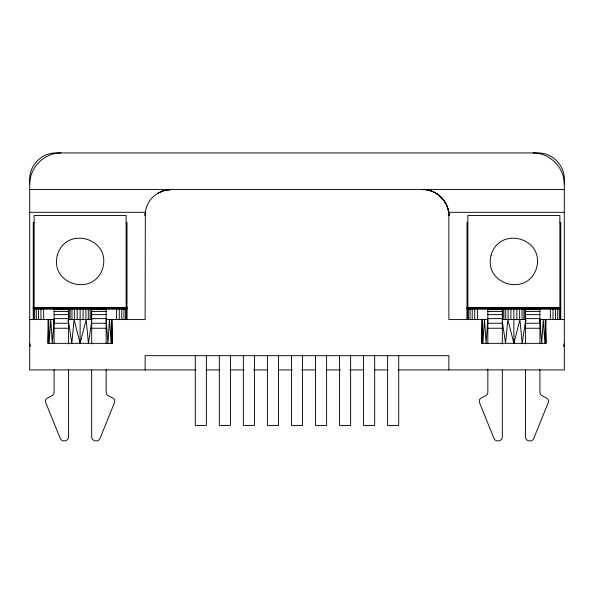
<?xml version="1.0" encoding="UTF-8"?>
<svg xmlns="http://www.w3.org/2000/svg" width="594" height="594" viewBox="0 0 594 594"><rect width="100%" height="100%" fill="white"/><g stroke="black" fill="none" stroke-linecap="round" stroke-linejoin="round"><path stroke-width="0.89" d="M112.236 319.572L112.236 343.347L48.01 343.347L48.708 319.572L49.109 343.347L50.765 319.572L52.317 343.347L54.084 319.572L29.7 319.572M545.99 319.572L545.99 343.347L481.764 343.347L482.462 319.572L482.863 343.347L484.518 319.572L486.07 343.347L487.845 319.572L448.878 319.572L448.878 215.6C449.153 201.693 436.776 189.323 422.839 189.568C436.768 189.523 448.93 201.685 448.878 215.6C448.812 204.091 440.681 193.496 429.581 190.451M29.7 212.303L145.337 212.303L145.122 319.572L106.155 319.572L107.93 343.347L109.482 319.572L111.137 343.347L111.538 319.572L112.236 343.347M145.218 213.402L145.122 215.6A26.032 26.032 0 0 1 163.744 190.644L171.161 189.568L163.744 190.644L158.145 193.05L164.419 190.451M563.988 346.324L564.3 343.867L563.966 346.399M29.7 184.185C29.596 167.463 44.223 152.836 60.944 152.94M539.656 321.399L539.916 319.572L564.3 319.572M91.706 321.399L88.432 343.347L86.16 319.572L80.123 343.347L74.087 319.572L71.815 343.347L68.265 319.572L91.981 319.572M502.019 319.572L525.735 319.572L522.185 343.347L519.913 319.572L513.877 343.347L507.84 319.572L505.568 343.347L502.294 321.399M67.954 321.332L68.265 319.572M29.7 189.568L564.3 189.568M448.663 212.303L564.3 212.303M34.125 222.371L33.257 222.371L33.257 319.572M126.121 222.371L126.99 222.371L126.99 319.572M467.879 222.371L467.01 222.371L467.01 319.572M559.875 222.371L560.743 222.371L560.743 319.572M33.257 307.417L126.99 307.417M467.01 307.417L560.743 307.417M33.257 307.826L126.99 307.826M467.01 307.826L560.743 307.826M33.257 308.197L126.99 308.197M467.01 308.197L560.743 308.197M33.257 308.524L126.99 308.524M467.01 308.524L560.743 308.524M33.257 308.769L126.99 308.769M467.01 308.769L560.743 308.769M33.257 308.932L126.99 308.984M467.01 308.932L560.743 308.984M54.084 309.637L68.577 309.637M91.662 309.637L106.155 309.637M487.845 309.637L502.338 309.637M525.423 309.637L539.916 309.637M54.084 311.56L68.577 311.56M91.662 311.56L106.155 311.56M487.845 311.56L502.338 311.56M525.423 311.56L539.916 311.56M54.084 314.627L68.577 314.627M91.662 314.627L106.155 314.627M487.845 314.627L502.338 314.627M525.423 314.627L539.916 314.627M54.084 318.614L68.577 318.614M91.662 318.614L106.155 318.614M487.845 318.614L502.338 318.614M525.423 318.614L539.916 318.614M54.084 323.262L68.577 323.262M91.662 323.262L106.155 323.262M487.845 323.262L502.338 323.262M525.423 323.262L539.916 323.262M54.084 328.244L68.577 328.244M91.662 328.244L106.155 328.244M487.845 328.244L502.338 328.244M525.423 328.244L539.916 328.244M196.057 369.906L29.7 369.906L29.7 178.98C29.611 165.043 41.803 152.851 55.732 152.94L538.268 152.94C552.197 152.851 564.389 165.043 564.3 178.98L564.3 369.906L397.943 369.906M206.059 369.906L219.208 369.906M230.19 369.906L244.216 369.906M253.475 369.906L267.367 369.906M278.438 369.906L292.367 369.906M301.633 369.906L315.562 369.906M326.633 369.906L340.525 369.906M349.784 369.906L363.81 369.906M374.792 369.906L387.941 369.906M533.056 152.94C549.777 152.836 564.404 167.463 564.3 184.185M525.735 319.572L526.046 321.332M54.084 319.572L54.344 321.399M30.034 346.399L29.7 343.867L30.012 346.324M539.916 319.572L541.683 343.347L543.235 319.572L544.891 343.347L545.292 319.572L545.99 343.347M448.782 213.402L448.878 215.6M560.387 308.984L560.387 319.572M559.875 307.417L559.875 215.429L467.879 215.429L467.879 307.417M559.348 308.984L559.348 319.572M557.692 308.984L557.692 319.572M555.531 308.984L555.531 319.572M553.021 308.984L553.021 319.572M550.326 308.984L550.326 319.572M539.916 308.984L539.916 343.844M539.916 369.535L539.916 392.471C540.139 397.75 550.185 396.421 548.336 402.45L533.783 438.357C532.261 442.686 525.207 441.312 525.423 436.731L525.423 369.973M525.423 308.984L525.423 344.008M525.029 308.984L525.029 319.572M523.871 308.984L523.871 319.572M522.037 308.984L522.037 319.572M519.646 308.984L519.646 319.572M516.862 308.984L516.862 319.572M513.877 308.984L513.877 343.347M510.892 308.984L510.892 319.572M508.108 308.984L508.108 319.572M505.717 308.984L505.717 319.572M503.883 308.984L503.883 319.572M502.732 308.984L502.732 319.572M502.338 308.984L502.338 344.008M502.338 369.973L502.338 436.731C502.546 441.312 495.5 442.686 493.97 438.357L479.417 402.45C477.569 396.421 487.615 397.75 487.845 392.471L487.845 369.535M487.845 308.984L487.845 343.844M481.764 319.572L481.764 343.347M477.428 308.984L477.428 319.572M474.732 308.984L474.732 319.572M472.223 308.984L472.223 319.572M470.062 308.984L470.062 319.572M468.406 308.984L468.406 319.572M467.367 308.984L467.367 319.572M448.878 369.906L448.878 355.672L145.122 355.672L145.122 369.906M398.715 355.672L398.715 425.445L387.607 425.445L387.607 355.672M374.673 355.672L374.673 425.445L363.565 425.445L363.565 355.672M350.631 355.672L350.631 425.445L339.523 425.445L339.523 355.672M326.596 355.672L326.596 425.445L315.488 425.445L315.488 355.672M302.554 355.672L302.554 425.445L291.446 425.445L291.446 355.672M278.512 355.672L278.512 425.445L267.404 425.445L267.404 355.672M254.477 355.672L254.477 425.445L243.369 425.445L243.369 355.672M230.435 355.672L230.435 425.445L219.327 425.445L219.327 355.672M206.393 355.672L206.393 425.445L195.285 425.445L195.285 355.672M126.633 308.984L126.633 319.572M126.121 307.417L126.121 215.429L34.125 215.429L34.125 307.417M125.594 308.984L125.594 319.572M123.938 308.984L123.938 319.572M121.777 308.984L121.777 319.572M119.268 308.984L119.268 319.572M116.573 308.984L116.573 319.572M106.155 308.984L106.155 343.844M106.155 369.535L106.155 392.471C106.385 397.75 116.431 396.421 114.583 402.45L100.03 438.357C98.5 442.686 91.454 441.312 91.662 436.731L91.662 369.973M91.662 308.984L91.662 344.008M91.268 308.984L91.268 319.572M90.117 308.984L90.117 319.572M88.283 308.984L88.283 319.572M85.892 308.984L85.892 319.572M83.108 308.984L83.108 319.572M80.123 308.984L80.123 343.347M77.138 308.984L77.138 319.572M74.354 308.984L74.354 319.572M71.963 308.984L71.963 319.572M70.129 308.984L70.129 319.572M68.971 308.984L68.971 319.572M68.577 308.984L68.577 344.008M68.577 369.973L68.577 436.731C68.793 441.312 61.739 442.686 60.217 438.357L45.664 402.45C43.815 396.421 53.861 397.75 54.084 392.471L54.084 369.535M54.084 308.984L54.084 343.844M48.01 319.572L48.01 343.347M43.674 308.984L43.674 319.572M40.979 308.984L40.979 319.572M38.469 308.984L38.469 319.572M36.308 308.984L36.308 319.572M34.652 308.984L34.652 319.572M33.613 308.984L33.613 319.572M57.321 255.316C49.696 285.187 94.595 297.215 102.925 267.53C110.551 237.659 65.652 225.631 57.321 255.316M491.075 255.316C483.449 285.187 528.348 297.215 536.679 267.53C544.304 237.659 499.406 225.631 491.075 255.316"/></g></svg>
